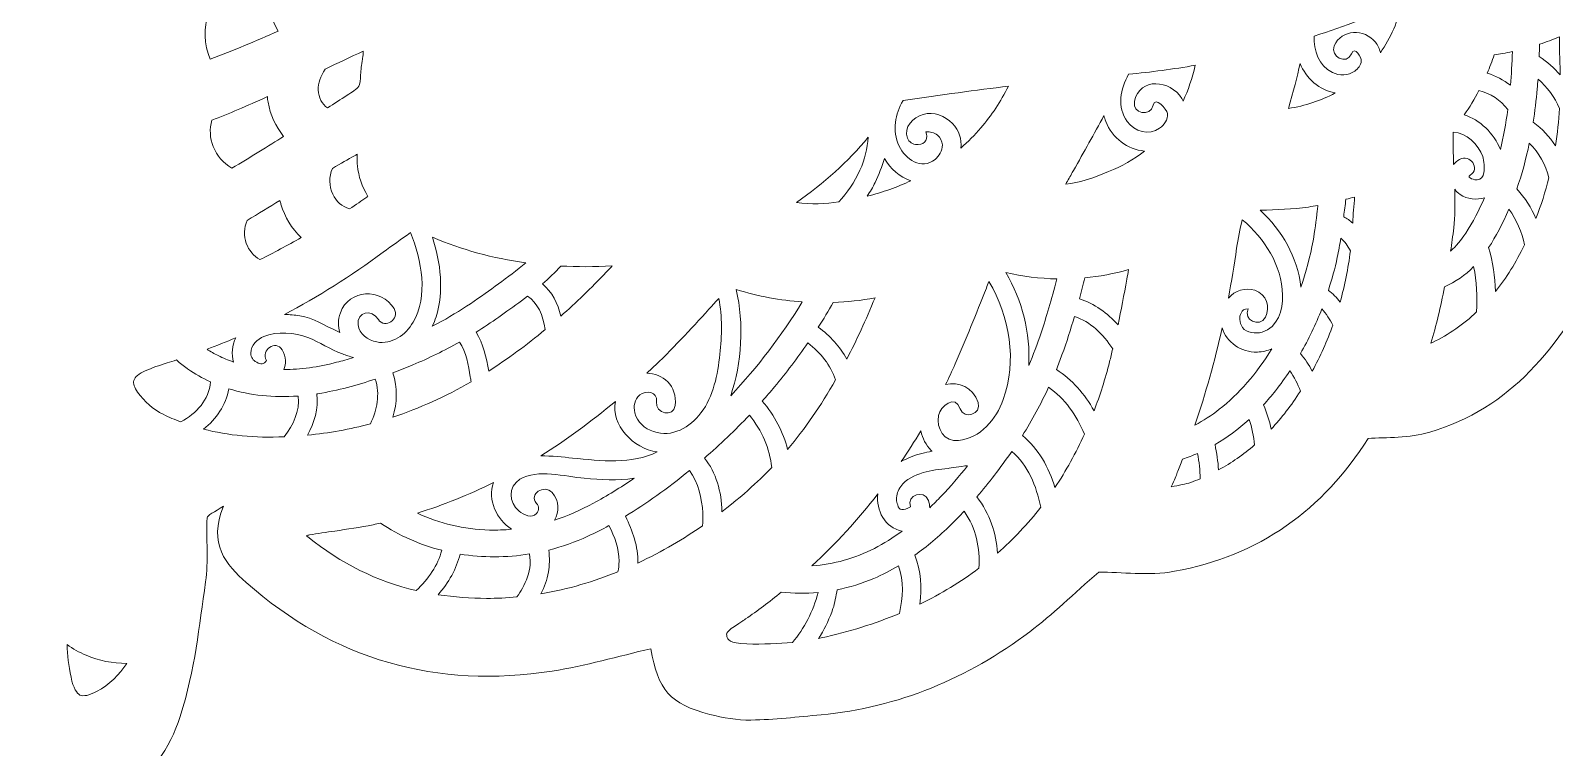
# Model space of a CAD drawing. Header units: millimetres. Extents: x -1630 to 1473, y -391 to 289.
# Drawn here: x 147.1 to 336.1, y -111.3 to -22.3 of the extents above; entities that cross this region are included whole.
import ezdxf

# ---------------------------------------------------------------- set-up
doc = ezdxf.new("R2010")
doc.units = ezdxf.units.MM
doc.header["$MEASUREMENT"] = 0
doc.layers.add('Layer 5', color=7, linetype='Continuous')

msp = doc.modelspace()

# ---------------------------------------------------------------- linework, layer by layer
at = {"layer": 'Layer 5', "lineweight": 0}
for points, knots in [([(424, -276.97), (423.98, -276.95), (423.96, -276.92), (423.93, -276.9), (423.85, -276.71), (423.76, -276.51), (423.67, -276.32), (423.49, -275.98), (423.31, -275.63), (423.12, -275.29), (422.86, -274.76), (422.6, -274.24), (422.34, -273.71), (417.76, -264.51), (412.2, -256.04), (404.69, -248.9), (394.69, -239.37), (383.04, -233.84), (369.02, -233.18), (373.71, -232.21), (378.4, -231.24), (383.74, -230.14), (381.82, -227.93), (380.14, -226.14), (378.62, -224.23), (372.33, -216.34), (366.17, -208.36), (359.82, -200.53), (354.65, -194.16), (348.36, -189.1), (340.79, -185.8), (338.7, -184.89), (336.45, -184.34), (333.35, -183.31), (337.23, -182.54), (340.15, -181.76), (343.12, -181.44), (346.18, -181.1), (349.3, -181.23), (352.56, -181.15), (352.34, -180.22), (352.33, -179.8), (352.15, -179.48), (351.83, -178.9), (351.46, -178.33), (351.03, -177.84), (342.37, -167.78), (334.06, -157.42), (323.76, -148.9), (313.95, -140.78), (303.38, -134.09), (290.87, -130.95), (281.17, -128.51), (271.53, -128.31), (261.84, -131.23), (256.04, -132.98), (250.89, -135.81), (246.35, -139.22), (241.21, -135.99), (236.45, -132.59), (231.33, -129.87), (221.38, -124.57), (210.93, -122.49), (199.99, -126.85), (196.67, -128.17), (193.42, -129.69), (190.16, -131.17), (185.28, -133.38), (180.27, -135.3), (174.84, -134.58), (172.17, -134.23), (169.56, -133.05), (167.06, -131.93), (164.94, -130.98), (164.54, -128.77), (163.88, -126.7), (163.28, -124.84), (162.19, -123.1), (161.14, -121.42), (160.2, -119.91), (159.03, -118.54), (157.86, -116.97), (162.22, -114.88), (164.4, -111.38), (165.68, -107.41), (167.6, -101.44), (168, -96.32), (168.84, -90.72), (169.23, -88.11), (168.9, -85.41), (169.03, -82.76), (169.05, -82.41), (169.93, -82.1), (171.07, -81.31), (169.11, -86), (171.42, -88.61), (173.88, -90.79), (184.76, -100.42), (197.52, -103.99), (211.83, -101.78), (215.96, -101.15), (220, -99.95), (224.07, -99), (224.91, -104.1), (226.43, -105.88), (231.38, -107.15), (233.03, -107.57), (234.78, -107.89), (236.48, -107.86), (239.38, -107.81), (242.28, -107.48), (245.17, -107.2), (254.79, -106.29), (263.38, -102.69), (271.04, -96.9), (273.88, -94.76), (276.45, -92.25), (279.61, -89.49), (282.38, -89.49), (285.79, -89.98), (288.99, -89.4), (299.51, -87.5), (307.45, -81.78), (313, -72.91), (315.35, -72.79), (318.11, -72.87), (320.65, -72.13), (330.64, -69.19), (336.73, -61.74), (341.84, -51.77), (349.07, -37.68), (345.85, -14.08), (345.54, -11.42), (350.23, -3.35), (349.69, 8.31), (348.43, 15.56), (349.11, 16.98), (349.68, 18.16), (349.91, 18.62), (355.65, 29.91), (361.17, 41.21), (363.94, 53.64), (366.69, 65.98), (367.31, 78.74), (366.45, 91.33), (366.36, 92.72), (366.25, 94.1), (366.12, 95.49), (364.89, 108.57), (362.91, 121.54), (359.48, 134.2), (356.32, 145.86), (351.88, 157.37), (346.66, 168.29), (343.67, 174.54), (340.05, 180.52), (335.53, 185.77), (339, 184.67), (343.13, 185.63), (345.19, 188.8), (347.02, 191.61), (346.09, 195.54), (342.67, 196.55), (341.34, 196.94), (339.38, 196.82), (339.01, 195.16), (338.66, 193.6), (340.16, 192.57), (341.53, 192.95), (341.75, 193.01), (341.92, 193.09), (342.07, 193.2), (342.14, 193.16), (342.2, 193.11), (342.26, 193.06), (342.62, 192.77), (342.77, 192.4), (342.8, 191.96), (342.87, 190.89), (341.99, 189.95), (341.15, 189.41), (339.31, 188.24), (337.11, 188.57), (335.26, 189.49), (333.26, 190.47), (331.53, 191.8), (329.66, 192.82), (329.8, 192.85), (329.94, 192.88), (330.08, 192.91), (335.04, 194.07), (338.08, 197.85), (337.58, 203.05), (337.15, 207.56), (332.66, 212.13), (327.97, 209.67), (327.62, 209.49), (327.29, 209.27), (326.99, 209.02), (328.23, 213.11), (328.16, 217.31), (326.65, 221.18), (325, 225.42), (321.93, 228.34), (318.82, 228.62), (316.78, 228.8), (314.98, 227.8), (313.75, 225.79), (312.63, 223.95), (313.51, 221.5), (314.53, 218.65), (316.13, 214.21), (318.12, 208.67), (314, 202.8), (310.86, 198.3), (307.46, 196.34), (305.74, 195.57), (304.48, 195.3), (303.23, 194.94), (302.02, 194.5), (302.02, 194.5), (300.87, 194.22), (300.87, 194.22), (303.93, 198.14), (307.29, 203.87), (307.52, 210.32), (307.96, 222.45), (302.82, 232.61), (293.78, 237.51), (288.42, 240.4), (282.56, 240.75), (279.19, 238.37), (276.99, 236.81), (276.05, 234.26), (276.53, 231.18), (276.97, 228.4), (279.89, 226.72), (283.59, 224.6), (289.36, 221.28), (296.55, 217.14), (297.5, 207.01), (298.04, 201.23), (297.13, 196.85), (296.15, 194), (296.68, 195.92), (296.95, 197.99), (296.75, 200.11), (295.92, 208.9), (291.24, 215.75), (284.23, 218.43), (279.98, 220.06), (275.75, 219.74), (273.46, 217.63), (271.96, 216.23), (271.49, 214.23), (272.16, 211.97), (272.77, 209.9), (275.18, 208.91), (277.97, 207.76), (282.34, 205.95), (287.77, 203.71), (289.37, 196.72), (290.6, 191.28), (289.73, 187.41), (289.14, 185.65), (288.98, 185.46), (288.82, 185.28), (288.66, 185.09), (287.38, 183.55), (286.34, 181.87), (285.4, 180.1), (284.44, 178.32), (284.14, 176.15), (282.98, 174.49), (281.68, 172.62), (279.43, 172.03), (277.57, 170.89), (275.67, 169.73), (273.98, 168.24), (272.57, 166.51), (269.8, 163.11), (268.18, 158.94), (266.98, 154.77), (266.86, 154.34), (267.01, 153.57), (267.31, 153.35), (267.64, 153.12), (268.37, 153.22), (268.79, 153.44), (271.14, 154.65), (273.07, 156.35), (275.58, 157.37), (278.24, 158.45), (281.06, 159.13), (283.93, 159.37), (284.73, 159.43), (285.55, 159.46), (286.32, 159.24), (287.09, 159.02), (287.77, 158.56), (288.43, 158.11), (292.16, 155.58), (296.11, 152.99), (300.6, 152.54), (305, 152.1), (309.22, 153.76), (313.5, 154.49), (319.79, 155.57), (329.14, 152.9), (332.69, 147.2), (333.51, 145.89), (333.97, 144.42), (334.2, 142.89), (334.16, 142.68), (334.17, 142.46), (334.29, 142.26), (334.39, 141.29), (334.42, 140.31), (334.39, 139.34), (334.18, 133.14), (333.15, 127.12), (331.31, 121.2), (329.25, 114.52), (327.17, 107.88), (323.5, 101.85), (321.85, 99.14), (319.78, 96.87), (317.35, 94.87), (313.46, 91.66), (308.72, 90.09), (304.14, 88.28), (296.62, 85.29), (288.68, 83.7), (280.84, 81.87), (271.6, 79.71), (262.41, 77.48), (253.52, 74.08), (250.96, 73.09), (248.43, 72.04), (245.95, 70.9), (245.95, 70.9), (241.68, 69.28), (241.68, 69.28), (241.46, 69.2), (218.95, 60.47), (206.41, 37.16), (204.97, 34.48), (203.66, 31.89), (202.46, 29.34), (191.31, 25.91), (180.65, 20.95), (170.86, 14.61), (165.96, 11.43), (161.28, 7.92), (156.88, 4.08), (152.51, 0.29), (148.21, -3.79), (145.06, -8.68), (142.38, -12.84), (140.54, -17.92), (141.42, -22.81), (137.79, -22.54), (134.3, -22.27), (130.82, -22.27), (124.67, -22.26), (118.89, -23.49), (115.62, -29.01), (109.94, -28.87), (104.64, -28.46), (99.36, -28.66), (92.41, -28.92), (86.13, -31.34), (80.96, -36.12), (72.34, -44.07), (78.66, -49.76), (78.62, -50.13), (76.27, -50.13), (73.89, -50.05), (71.51, -50.15), (66.48, -50.35), (61.46, -50.63), (56.43, -50.9), (47.52, -51.38), (39.22, -54.06), (31.59, -58.55), (23.49, -63.32), (17.44, -69.91), (14.39, -79.12), (12.07, -86.11), (11.17, -93.3), (10.58, -100.55), (10.23, -104.8), (10.3, -104.87), (6, -106.21), (0.67, -107.87), (-4.49, -109.88), (-9.3, -112.82), (-26.36, -123.25), (-35, -138.42), (-34.77, -158.39), (-34.7, -164.46), (-34.04, -170.57), (-33.13, -176.58), (-32.01, -183.87), (-32.48, -200.08), (-32.38, -200.81), (-29.72, -199.14), (-27.09, -197.41), (-24.44, -195.72), (-24.48, -196.71), (-24.9, -197.31), (-25.28, -197.94), (-27.8, -202.13), (-30.7, -206.15), (-32.76, -210.56), (-38.27, -222.32), (-39.86, -234.66), (-36.52, -247.31), (-34.73, -254.08), (-32.19, -260.65), (-30.09, -267.35), (-28.12, -273.65), (-26.3, -280.01), (-24.4, -286.34), (-23.98, -287.75), (-23.53, -289.16), (-22.81, -291.45), (-16.14, -281.11), (-7.29, -274.54), (2.56, -268.2), (2.56, -274.09), (2.57, -279.37), (2.56, -284.65), (2.55, -293.08), (3.83, -301.3), (6.69, -309.22), (9.68, -317.48), (14.24, -324.76), (21.55, -329.9), (26.53, -333.4), (31.65, -336.72), (36.87, -339.85), (43.38, -343.75), (56.15, -354.63), (57.44, -355.53), (58.69, -346.36), (60.72, -339.14), (62.38, -329.99), (63.56, -332.7), (64.57, -334.99), (65.56, -337.3), (71.06, -350.1), (78.27, -361.73), (88.53, -371.34), (98.85, -381.01), (110.9, -387.02), (125.07, -387.76), (132.19, -388.13), (139.4, -387.47), (146.52, -386.86), (152.76, -386.33), (158.94, -385.99), (165.14, -387.06), (166.63, -387.32), (168.15, -387.35), (169.55, -387.48), (167.62, -379.11), (165.76, -371.07), (163.91, -363.03), (165.31, -363.63), (166.18, -364.43), (167.02, -365.26), (173.1, -371.22), (179.64, -376.55), (186.81, -381.19), (199.26, -389.24), (212.84, -391.3), (227.2, -389.3), (234.79, -388.24), (242.32, -386.75), (249.86, -385.35), (257.89, -383.86), (265.89, -383.79), (273.87, -385.67), (275.72, -386.11), (277.52, -386.8), (279.98, -387.57), (279.53, -386.04), (275.77, -377.39), (274.82, -373.72), (273.25, -367.59), (272.29, -361.3), (271, -355.1), (270.38, -352.14), (269.59, -349.22), (268.87, -346.22), (272.45, -348.69), (275.66, -351.31), (279.23, -353.3), (292.43, -360.66), (306.43, -363.53), (321.37, -359.93), (329.54, -357.96), (337.24, -354.74), (344.68, -350.87), (355.85, -345.08), (380.26, -334.01), (381.32, -333.29), (370.33, -325.7), (364.86, -314.1), (356.23, -304.07), (367.04, -307.85), (376.91, -306.64), (386.59, -303.26), (392.33, -301.25), (397.96, -298.87), (403.53, -296.38), (414.88, -291.3), (429.66, -294.27), (430.64, -294.08), (428.36, -288.21), (426.18, -282.59), (424, -276.97)], [0, 0, 0, 0, 1, 1, 1, 2, 2, 2, 3, 3, 3, 4, 4, 4, 5, 5, 5, 6, 6, 6, 7, 7, 7, 8, 8, 8, 9, 9, 9, 10, 10, 10, 11, 11, 11, 12, 12, 12, 13, 13, 13, 14, 14, 14, 15, 15, 15, 16, 16, 16, 17, 17, 17, 18, 18, 18, 19, 19, 19, 20, 20, 20, 21, 21, 21, 22, 22, 22, 23, 23, 23, 24, 24, 24, 25, 25, 25, 26, 26, 26, 27, 27, 27, 28, 28, 28, 29, 29, 29, 30, 30, 30, 31, 31, 31, 32, 32, 32, 33, 33, 33, 34, 34, 34, 35, 35, 35, 36, 36, 36, 37, 37, 37, 38, 38, 38, 39, 39, 39, 40, 40, 40, 41, 41, 41, 42, 42, 42, 43, 43, 43, 44, 44, 44, 45, 45, 45, 46, 46, 46, 47, 47, 47, 48, 48, 48, 49, 49, 49, 50, 50, 50, 51, 51, 51, 52, 52, 52, 53, 53, 53, 54, 54, 54, 55, 55, 55, 56, 56, 56, 57, 57, 57, 58, 58, 58, 59, 59, 59, 60, 60, 60, 61, 61, 61, 62, 62, 62, 63, 63, 63, 64, 64, 64, 65, 65, 65, 66, 66, 66, 67, 67, 67, 68, 68, 68, 69, 69, 69, 70, 70, 70, 71, 71, 71, 72, 72, 72, 73, 73, 73, 74, 74, 74, 75, 75, 75, 76, 76, 76, 77, 77, 77, 78, 78, 78, 79, 79, 79, 80, 80, 80, 81, 81, 81, 82, 82, 82, 83, 83, 83, 84, 84, 84, 85, 85, 85, 86, 86, 86, 87, 87, 87, 88, 88, 88, 89, 89, 89, 90, 90, 90, 91, 91, 91, 92, 92, 92, 93, 93, 93, 94, 94, 94, 95, 95, 95, 96, 96, 96, 97, 97, 97, 98, 98, 98, 99, 99, 99, 100, 100, 100, 101, 101, 101, 102, 102, 102, 103, 103, 103, 104, 104, 104, 105, 105, 105, 106, 106, 106, 107, 107, 107, 108, 108, 108, 109, 109, 109, 110, 110, 110, 111, 111, 111, 112, 112, 112, 113, 113, 113, 114, 114, 114, 115, 115, 115, 116, 116, 116, 117, 117, 117, 118, 118, 118, 119, 119, 119, 120, 120, 120, 121, 121, 121, 122, 122, 122, 123, 123, 123, 124, 124, 124, 125, 125, 125, 126, 126, 126, 127, 127, 127, 128, 128, 128, 129, 129, 129, 130, 130, 130, 131, 131, 131, 132, 132, 132, 133, 133, 133, 134, 134, 134, 135, 135, 135, 136, 136, 136, 137, 137, 137, 138, 138, 138, 139, 139, 139, 140, 140, 140, 141, 141, 141, 142, 142, 142, 143, 143, 143, 144, 144, 144, 145, 145, 145, 146, 146, 146, 147, 147, 147, 148, 148, 148, 149, 149, 149, 150, 150, 150, 151, 151, 151, 152, 152, 152, 153, 153, 153, 154, 154, 154, 155, 155, 155, 156, 156, 156, 157, 157, 157, 158, 158, 158, 159, 159, 159, 160, 160, 160, 161, 161, 161, 162, 162, 162, 163, 163, 163, 164, 164, 164, 165, 165, 165, 166, 166, 166, 167, 167, 167, 168, 168, 168, 169, 169, 169, 170, 170, 170, 171, 171, 171, 172, 172, 172, 173, 173, 173, 174, 174, 174, 174]), ([(176.43, -17.86), (176.56, -19.45), (177.05, -21), (177.86, -22.37), (175.09, -23.61), (172.26, -24.77), (169.42, -25.85), (168.64, -24.01), (168.57, -21.96), (169.23, -20.13), (171.64, -19.42), (174.06, -18.66), (176.43, -17.86)], [0, 0, 0, 0, 1, 1, 1, 2, 2, 2, 3, 3, 3, 4, 4, 4, 4]), ([(314.53, -25.06), (314.44, -24.59), (314.24, -24.13), (313.91, -23.73), (312.58, -22.08), (309.69, -22.11), (308.82, -24.18), (308.24, -25.57), (310.35, -26.61), (310.94, -25.21), (311.4, -24.11), (312.19, -25.74), (312.17, -26.1), (312.13, -26.61), (311.74, -27.04), (311.35, -27.33), (310.54, -27.93), (309.47, -27.93), (308.58, -27.5), (306.85, -26.66), (306.28, -24.79), (306.33, -22.99), (310.11, -21.78), (313.76, -20.36), (317.21, -18.77), (316.76, -21.09), (315.83, -23.22), (314.53, -25.06)], [0, 0, 0, 0, 1, 1, 1, 2, 2, 2, 3, 3, 3, 4, 4, 4, 5, 5, 5, 6, 6, 6, 7, 7, 7, 8, 8, 8, 9, 9, 9, 9]), ([(334.23, -25.54), (334.25, -25.04), (334.27, -24.53), (334.28, -24), (335.1, -23.73), (335.92, -23.42), (336.73, -23.08), (336.73, -24.18), (336.75, -25.35), (336.8, -26.42), (336.82, -26.89), (336.84, -27.35), (336.84, -27.81), (336.09, -26.96), (335.22, -26.19), (334.23, -25.54)], [0, 0, 0, 0, 1, 1, 1, 2, 2, 2, 3, 3, 3, 4, 4, 4, 5, 5, 5, 5]), ([(183.97, -31.9), (183.29, -31.45), (182.84, -30.61), (182.81, -29.67), (182.78, -28.84), (183.08, -27.97), (183.69, -27.09), (185.21, -26.35), (186.8, -25.59), (188.39, -24.86), (188.36, -25.46), (188.32, -25.76), (188.3, -25.86), (188.15, -26.55), (188.11, -27.21), (188.07, -27.79), (188.03, -28.34), (187.99, -29.02), (187.85, -29.21), (187.57, -29.59), (187, -29.95), (186.4, -30.33), (185.59, -30.85), (184.78, -31.37), (183.97, -31.9)], [0, 0, 0, 0, 1, 1, 1, 2, 2, 2, 3, 3, 3, 4, 4, 4, 5, 5, 5, 6, 6, 6, 7, 7, 7, 8, 8, 8, 8]), ([(303.12, -31.97), (303.74, -29.84), (304.22, -28.05), (304.57, -26.39), (304.94, -27.29), (305.5, -28.1), (306.29, -28.78), (307.05, -29.43), (307.97, -29.86), (308.91, -30.05), (307.16, -31), (305.21, -31.66), (303.12, -31.97)], [0, 0, 0, 0, 1, 1, 1, 2, 2, 2, 3, 3, 3, 4, 4, 4, 4]), ([(330.9, -24.92), (330.86, -26.37), (330.78, -27.76), (330.66, -29.1), (329.81, -28.43), (328.83, -27.92), (327.78, -27.6), (328.1, -26.86), (328.38, -26.09), (328.64, -25.31), (329.31, -25.22), (330.09, -25.09), (330.9, -24.92)], [0, 0, 0, 0, 1, 1, 1, 2, 2, 2, 3, 3, 3, 4, 4, 4, 4]), ([(287.16, -34.43), (285.83, -35.37), (284.03, -34.83), (283.13, -33.58), (281.82, -31.77), (282.32, -29.57), (283.31, -27.73), (286.07, -27.46), (288.84, -27.09), (291.58, -26.61), (291.2, -28.22), (290.69, -29.7), (290.06, -31.05), (290.01, -30.94), (289.96, -30.83), (289.9, -30.73), (288.5, -28.44), (284.65, -28.02), (284.03, -31.12), (283.73, -32.61), (286.04, -33.07), (286.34, -31.58), (286.58, -30.36), (288.07, -32.08), (288.13, -32.61), (288.21, -33.35), (287.73, -34.03), (287.16, -34.43)], [0, 0, 0, 0, 1, 1, 1, 2, 2, 2, 3, 3, 3, 4, 4, 4, 5, 5, 5, 6, 6, 6, 7, 7, 7, 8, 8, 8, 9, 9, 9, 9]), ([(336.24, -36.61), (335.53, -35.48), (334.62, -34.49), (333.48, -33.67), (333.69, -32.33), (333.86, -30.95), (333.99, -29.52), (334.02, -29.13), (334.05, -28.73), (334.08, -28.33), (335.24, -29.33), (336.15, -30.58), (336.76, -31.97), (336.66, -33.54), (336.49, -35.09), (336.24, -36.61)], [0, 0, 0, 0, 1, 1, 1, 2, 2, 2, 3, 3, 3, 4, 4, 4, 5, 5, 5, 5]), ([(255.34, -30.98), (260.06, -30.29), (264.44, -29.69), (268.4, -29.21), (267.44, -31.13), (266.32, -32.83), (265, -34.36), (264.22, -35.26), (263.4, -36.1), (262.52, -36.88), (262.62, -35.8), (262.32, -34.71), (261.47, -33.83), (260.55, -32.87), (259.13, -32.33), (257.82, -32.7), (256.59, -33.05), (255.38, -34.32), (255.88, -35.65), (256.08, -36.17), (256.53, -36.43), (257.07, -36.44), (257.12, -36.44), (257.17, -36.44), (257.22, -36.44), (258.15, -36.47), (258.45, -35.57), (258.18, -34.88), (258.7, -34.85), (259.17, -34.98), (259.6, -35.28), (259.99, -35.59), (260.19, -36), (260.21, -36.5), (260.23, -37.19), (259.82, -37.88), (259.3, -38.29), (257.59, -39.66), (255.63, -38.26), (254.86, -36.63), (253.95, -34.68), (254.35, -32.69), (255.34, -30.98)], [0, 0, 0, 0, 1, 1, 1, 2, 2, 2, 3, 3, 3, 4, 4, 4, 5, 5, 5, 6, 6, 6, 7, 7, 7, 8, 8, 8, 9, 9, 9, 10, 10, 10, 11, 11, 11, 12, 12, 12, 13, 13, 13, 14, 14, 14, 14]), ([(324.92, -32.77), (325.6, -31.81), (326.21, -30.8), (326.76, -29.76), (328.19, -30.09), (329.46, -30.92), (330.33, -32.11), (330.09, -33.85), (329.79, -35.5), (329.42, -37.05), (328.62, -35.07), (326.86, -33.34), (324.92, -32.77)], [0, 0, 0, 0, 1, 1, 1, 2, 2, 2, 3, 3, 3, 4, 4, 4, 4]), ([(172.09, -39.38), (171.04, -38.75), (170.23, -37.81), (169.79, -36.7), (169.37, -35.65), (169.31, -34.5), (169.62, -33.43), (171.71, -32.62), (173.94, -31.68), (176.5, -30.5), (176.53, -30.73), (176.55, -30.95), (176.59, -31.17), (176.86, -32.74), (177.53, -34.22), (178.52, -35.43), (176.64, -36.64), (174.38, -38.05), (172.09, -39.38)], [0, 0, 0, 0, 1, 1, 1, 2, 2, 2, 3, 3, 3, 4, 4, 4, 5, 5, 5, 6, 6, 6, 6]), ([(280.81, -39.81), (278.93, -40.55), (277.12, -41.26), (275.52, -41.35), (275.79, -40.87), (276.06, -40.39), (276.33, -39.91), (276.33, -39.91), (276.47, -39.67), (276.47, -39.67), (277.78, -37.35), (279.04, -35.12), (280.24, -32.86), (280.3, -33.1), (280.38, -33.34), (280.47, -33.58), (281.29, -35.62), (283.17, -37.1), (285.28, -37.25), (283.96, -38.3), (282.47, -39.16), (280.81, -39.81)], [0, 0, 0, 0, 1, 1, 1, 2, 2, 2, 3, 3, 3, 4, 4, 4, 5, 5, 5, 6, 6, 6, 7, 7, 7, 7]), ([(251.02, -35.55), (250.86, -36.92), (250.61, -38.28), (249.99, -39.64), (249.32, -41.11), (248.43, -42.42), (247.37, -43.57), (245.74, -43.82), (243.96, -43.94), (242.11, -43.62), (245.52, -41.27), (248.5, -38.57), (251.02, -35.55)], [0, 0, 0, 0, 1, 1, 1, 2, 2, 2, 3, 3, 3, 4, 4, 4, 4]), ([(324.35, -38.3), (324.04, -38.48), (323.8, -38.7), (323.62, -38.94), (323.57, -37.73), (323.5, -35.89), (323.57, -34.93), (325.18, -34.92), (326.67, -36.45), (327.22, -37.94), (327.41, -38.47), (327.47, -39.38), (327.37, -39.93), (327.28, -40.44), (327.05, -40.76), (326.53, -40.84), (326.42, -40.86), (325.07, -40.6), (325.68, -40.24), (326.98, -39.47), (325.65, -37.53), (324.35, -38.3)], [0, 0, 0, 0, 1, 1, 1, 2, 2, 2, 3, 3, 3, 4, 4, 4, 5, 5, 5, 6, 6, 6, 7, 7, 7, 7]), ([(184.58, -39.42), (185.64, -38.79), (186.49, -38.3), (187.29, -37.84), (187.4, -37.78), (187.51, -37.71), (187.62, -37.65), (187.63, -38.29), (187.65, -38.85), (187.68, -39.1), (187.81, -40.38), (188.23, -41.63), (188.97, -42.89), (188.92, -42.92), (188.88, -42.96), (188.83, -42.99), (188.24, -43.41), (187.52, -43.9), (186.68, -44.44), (185.77, -44.14), (185.04, -43.51), (184.62, -42.62), (184.15, -41.61), (184.13, -40.41), (184.58, -39.42)], [0, 0, 0, 0, 1, 1, 1, 2, 2, 2, 3, 3, 3, 4, 4, 4, 5, 5, 5, 6, 6, 6, 7, 7, 7, 8, 8, 8, 8]), ([(333.83, -45.64), (333.27, -44.31), (332.49, -43.07), (331.44, -41.96), (332.07, -40.17), (332.59, -38.28), (333, -36.28), (334.23, -37.44), (335, -38.94), (335.43, -40.57), (335, -42.3), (334.46, -43.99), (333.83, -45.64)], [0, 0, 0, 0, 1, 1, 1, 2, 2, 2, 3, 3, 3, 4, 4, 4, 4]), ([(256.31, -40.93), (254.62, -41.73), (252.81, -42.37), (250.89, -42.86), (251.25, -42.31), (251.59, -41.74), (251.88, -41.15), (252.35, -40.19), (252.73, -39.19), (253.02, -38.16), (253.79, -39.45), (254.95, -40.49), (256.31, -40.93)], [0, 0, 0, 0, 1, 1, 1, 2, 2, 2, 3, 3, 3, 4, 4, 4, 4]), ([(175.58, -50.73), (174.8, -50.27), (174.21, -49.57), (173.89, -48.72), (173.56, -47.8), (173.6, -46.77), (173.99, -45.86), (175.36, -45.03), (176.72, -44.2), (178.06, -43.38), (178.1, -43.54), (178.14, -43.7), (178.19, -43.86), (178.66, -45.45), (179.52, -46.85), (180.7, -48), (179, -48.95), (177.25, -49.88), (175.58, -50.73)], [0, 0, 0, 0, 1, 1, 1, 2, 2, 2, 3, 3, 3, 4, 4, 4, 5, 5, 5, 6, 6, 6, 6]), ([(311.1, -46.19), (310.76, -45.88), (310.39, -45.62), (309.98, -45.4), (309.98, -45.39), (309.98, -45.38), (309.98, -45.36), (310.07, -44.66), (310.16, -43.95), (310.26, -43.24), (310.62, -43.15), (310.98, -43.06), (311.34, -42.97), (311.24, -44.03), (311.15, -45.11), (311.1, -46.19)], [0, 0, 0, 0, 1, 1, 1, 2, 2, 2, 3, 3, 3, 4, 4, 4, 5, 5, 5, 5]), ([(325.11, -47.45), (324.56, -48.31), (323.93, -49.05), (323.24, -49.66), (323.38, -48.74), (323.51, -47.78), (323.64, -46.79), (323.81, -45.39), (323.81, -43.72), (323.75, -42), (323.94, -42.24), (324.16, -42.46), (324.43, -42.64), (325.33, -43.25), (326.46, -43.36), (327.45, -43.04), (326.77, -44.6), (326, -46.07), (325.11, -47.45)], [0, 0, 0, 0, 1, 1, 1, 2, 2, 2, 3, 3, 3, 4, 4, 4, 5, 5, 5, 6, 6, 6, 6]), ([(299.63, -44.6), (301.68, -44.54), (303.64, -44.47), (305.61, -44.2), (305.99, -44.14), (306.38, -44.08), (306.79, -44.01), (306.76, -44.23), (306.74, -44.45), (306.71, -44.67), (306.56, -45.9), (306.4, -47.18), (306.18, -48.41), (305.83, -50.35), (305.32, -52.27), (304.68, -54.13), (304.24, -50.37), (302.35, -47.1), (299.63, -44.6)], [0, 0, 0, 0, 1, 1, 1, 2, 2, 2, 3, 3, 3, 4, 4, 4, 5, 5, 5, 6, 6, 6, 6]), ([(328.82, -54.67), (328.74, -52.84), (328.46, -51.02), (327.96, -49.23), (328.86, -47.86), (329.68, -46.28), (330.47, -44.45), (331.46, -45.78), (332.06, -47.29), (332.41, -48.9), (331.35, -51.07), (330.16, -52.99), (328.82, -54.67)], [0, 0, 0, 0, 1, 1, 1, 2, 2, 2, 3, 3, 3, 4, 4, 4, 4]), ([(299.87, -59.72), (299.07, -59.95), (297.97, -59.87), (297.43, -59.13), (297.23, -58.87), (297.11, -58.49), (297.1, -58.16), (297.07, -57.87), (297.12, -57.61), (297.27, -57.37), (297.37, -56.97), (297.66, -56.8), (298.15, -56.85), (297.43, -58.19), (299.55, -59.22), (300.27, -57.88), (300.95, -56.61), (300.39, -55.02), (298.98, -54.53), (297.78, -54.12), (296.5, -54.59), (295.68, -55.5), (296.07, -53.46), (296.42, -51.39), (296.71, -49.31), (296.88, -48.13), (297.13, -46.92), (297.4, -45.77), (300.19, -48.12), (302.28, -51.35), (302.41, -55.14), (302.47, -56.95), (301.82, -59.16), (299.87, -59.72)], [0, 0, 0, 0, 1, 1, 1, 2, 2, 2, 3, 3, 3, 4, 4, 4, 5, 5, 5, 6, 6, 6, 7, 7, 7, 8, 8, 8, 9, 9, 9, 10, 10, 10, 11, 11, 11, 11]), ([(194.58, -58.5), (193.66, -60.07), (191.95, -61.3), (190.06, -60.94), (188.96, -60.72), (187.9, -59.99), (187.76, -58.83), (187.57, -57.15), (189.47, -56.85), (190.27, -58.14), (191.06, -59.42), (193.01, -58.09), (192.21, -56.81), (190.61, -54.23), (186.64, -54.34), (185.56, -57.34), (185.25, -58.19), (185.26, -59.01), (185.48, -59.76), (185.37, -59.71), (185.26, -59.66), (185.15, -59.61), (183.59, -58.89), (182.25, -57.97), (180.51, -57.69), (179.91, -57.6), (179.27, -57.54), (178.62, -57.53), (182.75, -55.35), (186.81, -52.79), (190.88, -49.8), (191.98, -48.99), (193.1, -48.2), (194.27, -47.37), (195.6, -50.8), (196.5, -55.25), (194.58, -58.5)], [0, 0, 0, 0, 1, 1, 1, 2, 2, 2, 3, 3, 3, 4, 4, 4, 5, 5, 5, 6, 6, 6, 7, 7, 7, 8, 8, 8, 9, 9, 9, 10, 10, 10, 11, 11, 11, 12, 12, 12, 12]), ([(196.97, -47.94), (200.63, -49.5), (204.44, -50.56), (208.54, -51.12), (207.46, -52.05), (206.29, -52.91), (205.15, -53.75), (205.15, -53.75), (204.74, -54.04), (204.74, -54.04), (202.66, -55.57), (199.97, -57.45), (196.96, -59), (197.14, -58.62), (197.3, -58.23), (197.42, -57.83), (198.43, -54.67), (198, -51.12), (196.97, -47.94)], [0, 0, 0, 0, 1, 1, 1, 2, 2, 2, 3, 3, 3, 4, 4, 4, 5, 5, 5, 6, 6, 6, 6]), ([(309.55, -55.99), (309.12, -55.45), (308.63, -54.93), (308.08, -54.54), (308.52, -53.2), (308.89, -51.83), (309.19, -50.44), (309.36, -49.65), (309.5, -48.85), (309.62, -48.05), (310.1, -48.47), (310.49, -49.02), (310.81, -49.64), (310.54, -51.82), (310.12, -53.93), (309.55, -55.99)], [0, 0, 0, 0, 1, 1, 1, 2, 2, 2, 3, 3, 3, 4, 4, 4, 5, 5, 5, 5]), ([(218.54, -52.28), (216.66, -54.25), (214.78, -56.07), (212.89, -57.74), (212.53, -56.16), (211.81, -54.72), (210.63, -53.75), (211.43, -53.05), (212.18, -52.32), (212.88, -51.52), (214.92, -51.63), (217.06, -51.63), (219.26, -51.51), (219.03, -51.77), (218.78, -52.03), (218.54, -52.28)], [0, 0, 0, 0, 1, 1, 1, 2, 2, 2, 3, 3, 3, 4, 4, 4, 5, 5, 5, 5]), ([(268.07, -52.32), (270.18, -52.81), (272.3, -53.08), (274.39, -53.12), (273.72, -55.75), (273.11, -57.85), (272.46, -59.79), (272, -61.2), (271.48, -62.55), (270.93, -63.86), (271.15, -59.81), (270.12, -55.8), (268.07, -52.32)], [0, 0, 0, 0, 1, 1, 1, 2, 2, 2, 3, 3, 3, 4, 4, 4, 4]), ([(283.09, -53.15), (282.73, -55.1), (282.38, -56.99), (282, -58.83), (280.67, -57.35), (279.06, -56.18), (277.21, -55.59), (277.45, -54.69), (277.68, -53.82), (277.88, -52.99), (279.69, -52.81), (281.51, -52.47), (283.31, -51.97), (283.24, -52.36), (283.16, -52.76), (283.09, -53.15)], [0, 0, 0, 0, 1, 1, 1, 2, 2, 2, 3, 3, 3, 4, 4, 4, 5, 5, 5, 5]), ([(326.46, -57.22), (324.83, -58.76), (323.01, -60.02), (321, -61), (320.93, -61.04), (320.86, -61.07), (320.8, -61.11), (321.45, -58.92), (322.01, -56.61), (322.49, -54.1), (323.84, -53.51), (325.06, -52.66), (326.1, -51.59), (326.47, -53.45), (326.59, -55.34), (326.46, -57.22)], [0, 0, 0, 0, 1, 1, 1, 2, 2, 2, 3, 3, 3, 4, 4, 4, 5, 5, 5, 5]), ([(242.84, -55.98), (240.27, -60.17), (237.3, -64.06), (233.96, -67.61), (235.35, -63.54), (235.62, -58.67), (234.65, -54.45), (237.4, -55.27), (240.14, -55.78), (242.84, -55.98)], [0, 0, 0, 0, 1, 1, 1, 2, 2, 2, 3, 3, 3, 3]), ([(264.64, -68.46), (264, -66.47), (262.24, -65.85), (260.61, -66.23), (261.02, -65.39), (261.42, -64.54), (261.8, -63.67), (263.16, -60.58), (264.37, -57.51), (265.67, -54.26), (265.77, -53.99), (265.88, -53.71), (265.99, -53.44), (268.57, -57.77), (269.5, -63.29), (267.76, -68.09), (266.9, -70.49), (264.92, -72.92), (262.2, -73.17), (260.45, -73.33), (259.45, -71.73), (259.73, -70.08), (259.94, -68.88), (261.84, -67.43), (262.41, -69.22), (262.88, -70.66), (265.1, -69.9), (264.64, -68.46)], [0, 0, 0, 0, 1, 1, 1, 2, 2, 2, 3, 3, 3, 4, 4, 4, 5, 5, 5, 6, 6, 6, 7, 7, 7, 8, 8, 8, 9, 9, 9, 9]), ([(210.95, -59.41), (208.63, -61.34), (206.3, -63.05), (203.95, -64.55), (203.7, -62.91), (203.26, -61.14), (202.38, -59.73), (203.33, -59.14), (204.27, -58.52), (205.2, -57.85), (205.2, -57.85), (205.86, -57.39), (205.86, -57.39), (206.82, -56.7), (207.8, -56.01), (208.75, -55.28), (210.02, -56.02), (210.71, -57.63), (210.95, -59.41)], [0, 0, 0, 0, 1, 1, 1, 2, 2, 2, 3, 3, 3, 4, 4, 4, 5, 5, 5, 6, 6, 6, 6]), ([(227.07, -68.83), (227.37, -66.35), (225.51, -64.84), (223.56, -64.83), (223.91, -64.5), (224.27, -64.17), (224.62, -63.83), (227.09, -61.46), (229.42, -58.9), (231.69, -56.42), (231.69, -56.42), (231.71, -56.39), (231.71, -56.39), (231.97, -56.11), (232.23, -55.83), (232.48, -55.54), (232.92, -57.82), (232.89, -60.15), (232.62, -62.46), (232.33, -64.99), (231.86, -67.68), (230.28, -69.75), (228.92, -71.53), (226.67, -72.86), (224.4, -72.07), (223.3, -71.69), (222.34, -70.89), (222.07, -69.72), (221.89, -68.93), (222.01, -68.06), (222.68, -67.52), (223.45, -66.89), (224.92, -67.06), (224.76, -68.37), (224.58, -69.87), (226.89, -70.34), (227.07, -68.83)], [0, 0, 0, 0, 1, 1, 1, 2, 2, 2, 3, 3, 3, 4, 4, 4, 5, 5, 5, 6, 6, 6, 7, 7, 7, 8, 8, 8, 9, 9, 9, 10, 10, 10, 11, 11, 11, 12, 12, 12, 12]), ([(244.82, -59.11), (245.47, -58.11), (246.09, -57.09), (246.69, -56.05), (248.41, -55.99), (250.14, -55.79), (251.86, -55.47), (250.72, -58.22), (249.57, -60.74), (248.36, -63.07), (247.51, -61.53), (246.31, -60.18), (244.82, -59.11)], [0, 0, 0, 0, 1, 1, 1, 2, 2, 2, 3, 3, 3, 4, 4, 4, 4]), ([(280.95, -63.42), (280.4, -65.54), (279.76, -67.56), (279.03, -69.49), (277.86, -67.41), (276.32, -65.59), (274.35, -64.36), (274.59, -63.76), (274.82, -63.16), (275.04, -62.55), (275.63, -60.94), (276.14, -59.34), (276.59, -57.78), (278.55, -58.4), (280.16, -59.96), (281.34, -61.81), (281.21, -62.35), (281.08, -62.89), (280.95, -63.42)], [0, 0, 0, 0, 1, 1, 1, 2, 2, 2, 3, 3, 3, 4, 4, 4, 5, 5, 5, 6, 6, 6, 6]), ([(306.08, -64.57), (305.68, -63.8), (305.2, -63.06), (304.62, -62.39), (305.63, -60.62), (306.52, -58.77), (307.27, -56.84), (307.79, -57.4), (308.29, -58.2), (308.64, -58.84), (307.94, -60.81), (307.08, -62.73), (306.08, -64.57)], [0, 0, 0, 0, 1, 1, 1, 2, 2, 2, 3, 3, 3, 4, 4, 4, 4]), ([(172.32, -63.43), (171.65, -63.2), (171.01, -62.94), (170.4, -62.64), (169.91, -62.4), (169.45, -62.14), (169.02, -61.85), (170.22, -61.4), (171.41, -60.92), (172.6, -60.41), (172.12, -61.39), (172.03, -62.47), (172.32, -63.43)], [0, 0, 0, 0, 1, 1, 1, 2, 2, 2, 3, 3, 3, 4, 4, 4, 4]), ([(185.09, -63.47), (182.78, -64.06), (180.59, -64.35), (178.54, -64.37), (178.87, -63.68), (178.87, -62.83), (178.33, -61.92), (177.56, -60.62), (175.62, -61.95), (176.39, -63.25), (176.08, -63.71), (175.67, -63.78), (175.18, -63.46), (174.7, -63.23), (174.46, -62.86), (174.46, -62.33), (174.43, -61.35), (175.26, -60.6), (176.08, -60.25), (177.65, -59.58), (179.95, -59.76), (181.51, -60.38), (182.98, -60.97), (184.3, -61.87), (185.81, -62.42), (186.26, -62.59), (186.72, -62.74), (187.18, -62.89), (186.48, -63.1), (185.78, -63.3), (185.09, -63.47)], [0, 0, 0, 0, 1, 1, 1, 2, 2, 2, 3, 3, 3, 4, 4, 4, 5, 5, 5, 6, 6, 6, 7, 7, 7, 8, 8, 8, 9, 9, 9, 10, 10, 10, 10]), ([(301.07, -61.8), (299.19, -64.86), (296.99, -67.4), (294.56, -69.3), (293.58, -70.06), (292.57, -70.71), (291.54, -71.25), (292.87, -67.35), (293.99, -63.32), (294.91, -59.2), (295.47, -60.94), (297.23, -62.27), (299.28, -62.19), (299.93, -62.16), (300.53, -62.02), (301.07, -61.8)], [0, 0, 0, 0, 1, 1, 1, 2, 2, 2, 3, 3, 3, 4, 4, 4, 5, 5, 5, 5]), ([(192.07, -64.76), (192.95, -64.43), (193.77, -64.1), (194.53, -63.78), (196.53, -62.96), (198.45, -62.02), (200.34, -60.95), (201.15, -62.2), (201.45, -63.87), (201.67, -65.27), (201.71, -65.47), (201.73, -65.68), (201.76, -65.89), (198.58, -67.72), (195.36, -69.18), (192.07, -70.27), (192.6, -68.48), (192.67, -66.64), (192.07, -64.76)], [0, 0, 0, 0, 1, 1, 1, 2, 2, 2, 3, 3, 3, 4, 4, 4, 5, 5, 5, 6, 6, 6, 6]), ([(246.96, -65.65), (245.13, -68.87), (243.17, -71.71), (241.02, -74.29), (240.47, -72.11), (239.41, -70.06), (237.88, -68.27), (238.4, -67.69), (238.91, -67.1), (239.41, -66.5), (240.86, -64.76), (242.23, -62.94), (243.52, -61.07), (245.15, -62.25), (246.33, -63.84), (246.96, -65.65)], [0, 0, 0, 0, 1, 1, 1, 2, 2, 2, 3, 3, 3, 4, 4, 4, 5, 5, 5, 5]), ([(165.79, -70.87), (165.04, -70.59), (164.3, -70.27), (163.58, -69.92), (162.4, -69.35), (161.22, -68.32), (160.41, -67.17), (160.02, -66.61), (159.85, -66.08), (159.94, -65.73), (160.07, -65.3), (160.59, -64.86), (161.37, -64.52), (162.2, -64.16), (163.09, -63.84), (164.09, -63.54), (164.47, -63.42), (164.85, -63.3), (165.22, -63.18), (165.65, -63.59), (166.13, -63.93), (166.57, -64.24), (166.57, -64.24), (166.62, -64.28), (166.62, -64.28), (167.5, -64.89), (168.45, -65.43), (169.46, -65.89), (169.26, -68.18), (167.72, -69.77), (165.79, -70.87)], [0, 0, 0, 0, 1, 1, 1, 2, 2, 2, 3, 3, 3, 4, 4, 4, 5, 5, 5, 6, 6, 6, 7, 7, 7, 8, 8, 8, 9, 9, 9, 10, 10, 10, 10]), ([(182.64, -67.38), (182.69, -67.38), (182.74, -67.37), (182.78, -67.36), (185.28, -66.96), (187.7, -66.29), (189.89, -65.55), (190.49, -67.47), (190.12, -69.33), (189.28, -71.1), (186.73, -71.78), (184.14, -72.24), (181.48, -72.51), (182.35, -70.96), (182.84, -69.25), (182.64, -67.38)], [0, 0, 0, 0, 1, 1, 1, 2, 2, 2, 3, 3, 3, 4, 4, 4, 5, 5, 5, 5]), ([(300.98, -71.76), (300.77, -70.74), (300.46, -69.73), (300.05, -68.73), (300.55, -68.18), (301.05, -67.6), (301.53, -66.99), (302.15, -66.2), (302.74, -65.37), (303.3, -64.53), (303.86, -65.3), (304.29, -66.16), (304.61, -67.06), (303.49, -68.81), (302.28, -70.38), (300.98, -71.76)], [0, 0, 0, 0, 1, 1, 1, 2, 2, 2, 3, 3, 3, 4, 4, 4, 5, 5, 5, 5]), ([(178.59, -72.71), (174.95, -72.86), (171.64, -72.55), (168.6, -71.76), (170.18, -70.48), (171.36, -68.81), (171.73, -66.75), (174.37, -67.58), (177.25, -67.88), (180.33, -67.65), (180.53, -69.54), (179.74, -71.23), (178.59, -72.71)], [0, 0, 0, 0, 1, 1, 1, 2, 2, 2, 3, 3, 3, 4, 4, 4, 4]), ([(274.17, -79), (273.4, -76.5), (272.18, -74.21), (270.14, -72.55), (271.35, -70.63), (272.44, -68.63), (273.39, -66.56), (275.4, -67.94), (276.85, -70.04), (277.83, -72.37), (276.77, -74.73), (275.55, -76.94), (274.17, -79)], [0, 0, 0, 0, 1, 1, 1, 2, 2, 2, 3, 3, 3, 4, 4, 4, 4]), ([(224.86, -74.59), (221.67, -76.14), (217.88, -75.71), (214.35, -75.35), (213.16, -75.23), (211.77, -75.07), (210.4, -75.09), (213.54, -73.13), (216.62, -70.87), (219.66, -68.31), (219.12, -71.28), (221.84, -74.16), (224.86, -74.59)], [0, 0, 0, 0, 1, 1, 1, 2, 2, 2, 3, 3, 3, 4, 4, 4, 4]), ([(230.7, -75.36), (232.65, -73.67), (234.52, -71.89), (236.28, -70.02), (237.85, -71.92), (238.79, -74.17), (239.05, -76.52), (238.32, -77.29), (236.17, -79.48), (232.88, -82), (232.82, -79.52), (232.17, -77.12), (230.7, -75.36)], [0, 0, 0, 0, 1, 1, 1, 2, 2, 2, 3, 3, 3, 4, 4, 4, 4]), ([(294.47, -76.82), (294.39, -75.77), (294.24, -74.72), (294.03, -73.67), (295.49, -72.82), (296.91, -71.78), (298.25, -70.55), (298.6, -71.58), (298.83, -72.64), (298.94, -73.72), (297.55, -74.93), (296.06, -75.95), (294.47, -76.82)], [0, 0, 0, 0, 1, 1, 1, 2, 2, 2, 3, 3, 3, 4, 4, 4, 4]), ([(258.95, -74.51), (258.52, -74.58), (258.09, -74.67), (257.66, -74.78), (256.79, -74.99), (255.91, -75.33), (255.11, -75.79), (255.95, -74.55), (256.76, -73.29), (257.53, -71.99), (257.75, -72.9), (258.18, -73.75), (258.82, -74.39), (258.86, -74.43), (258.91, -74.47), (258.95, -74.51)], [0, 0, 0, 0, 1, 1, 1, 2, 2, 2, 3, 3, 3, 4, 4, 4, 5, 5, 5, 5]), ([(267.06, -87.14), (266.88, -84.66), (266.08, -82.26), (264.5, -80.16), (265.96, -78.46), (267.39, -76.6), (268.83, -74.52), (270.86, -76.24), (271.85, -78.79), (272.42, -81.44), (270.81, -83.52), (269.02, -85.42), (267.06, -87.14)], [0, 0, 0, 0, 1, 1, 1, 2, 2, 2, 3, 3, 3, 4, 4, 4, 4]), ([(291.01, -78.38), (290.42, -78.55), (289.54, -78.74), (288.59, -78.9), (289.03, -78.01), (289.23, -77.54), (289.33, -77.16), (289.54, -76.65), (289.76, -76.1), (290, -75.48), (290.62, -75.28), (291.25, -75.04), (291.86, -74.77), (292.05, -75.81), (292.17, -76.86), (292.2, -77.91), (291.81, -78.07), (291.41, -78.23), (291.01, -78.38)], [0, 0, 0, 0, 1, 1, 1, 2, 2, 2, 3, 3, 3, 4, 4, 4, 5, 5, 5, 6, 6, 6, 6]), ([(209.89, -82.22), (209.31, -82.9), (208.27, -82.4), (207.73, -81.95), (206.42, -80.84), (206.32, -78.92), (207.83, -77.98), (209.96, -76.65), (213.48, -77.64), (215.81, -77.86), (217.84, -78.05), (219.96, -78.14), (221.98, -77.86), (220.3, -79.01), (218.61, -80.04), (216.93, -80.96), (215.33, -81.83), (213.72, -82.53), (212.1, -83.06), (212.71, -82.02), (212.77, -80.72), (211.81, -79.64), (210.82, -78.53), (208.87, -79.84), (209.87, -80.97), (210.22, -81.36), (210.24, -81.8), (209.89, -82.22)], [0, 0, 0, 0, 1, 1, 1, 2, 2, 2, 3, 3, 3, 4, 4, 4, 5, 5, 5, 6, 6, 6, 7, 7, 7, 8, 8, 8, 9, 9, 9, 9]), ([(230.48, -83.74), (228.19, -85.33), (225.49, -86.95), (222.46, -88.37), (222.49, -86.31), (221.82, -84.38), (220.9, -82.57), (223.47, -81.02), (226.1, -79.14), (228.85, -76.91), (229.97, -78.36), (230.4, -80.43), (230.5, -82.15), (230.53, -82.69), (230.52, -83.22), (230.48, -83.74)], [0, 0, 0, 0, 1, 1, 1, 2, 2, 2, 3, 3, 3, 4, 4, 4, 5, 5, 5, 5]), ([(256.25, -81.38), (255.33, -81.93), (254.81, -81.86), (254.67, -81.16), (254.55, -80.95), (254.51, -80.72), (254.54, -80.48), (254.51, -79.9), (254.71, -79.35), (255.06, -78.88), (255.71, -77.98), (256.78, -77.47), (257.82, -77.16), (258.82, -76.85), (259.88, -76.74), (260.92, -76.63), (261.21, -76.59), (262.47, -76.37), (263.35, -76.3), (262.3, -77.61), (261.21, -78.87), (260.08, -80.07), (259.6, -80.57), (259.13, -81.05), (258.65, -81.51), (258.64, -81.21), (258.59, -80.91), (258.48, -80.61), (257.97, -79.19), (255.75, -79.95), (256.25, -81.38)], [0, 0, 0, 0, 1, 1, 1, 2, 2, 2, 3, 3, 3, 4, 4, 4, 5, 5, 5, 6, 6, 6, 7, 7, 7, 8, 8, 8, 9, 9, 9, 10, 10, 10, 10]), ([(204.54, -78.39), (203.8, -80.5), (204.92, -82.99), (206.8, -84.18), (205.88, -84.27), (204.97, -84.3), (204.05, -84.28), (200.89, -84.2), (197.84, -83.48), (195.11, -82.18), (198.32, -81.18), (201.46, -79.92), (204.54, -78.39)], [0, 0, 0, 0, 1, 1, 1, 2, 2, 2, 3, 3, 3, 4, 4, 4, 4]), ([(252.22, -79.79), (251.97, -81.82), (253.06, -84.02), (255.23, -84.41), (254.09, -85.24), (252.95, -85.96), (251.79, -86.56), (249.37, -87.8), (246.73, -88.53), (244.04, -88.72), (247.02, -85.97), (249.74, -82.99), (252.22, -79.79)], [0, 0, 0, 0, 1, 1, 1, 2, 2, 2, 3, 3, 3, 4, 4, 4, 4]), ([(264.75, -89.01), (262.51, -90.71), (260.07, -92.19), (257.43, -93.48), (257.7, -91.43), (257.58, -89.39), (256.79, -87.41), (258.3, -86.34), (259.79, -85.08), (261.28, -83.62), (261.83, -83.09), (262.38, -82.52), (262.92, -81.94), (264.39, -84.05), (264.9, -86.52), (264.75, -89.01)], [0, 0, 0, 0, 1, 1, 1, 2, 2, 2, 3, 3, 3, 4, 4, 4, 5, 5, 5, 5]), ([(194.95, -91.79), (190.15, -90.68), (185.64, -88.44), (181.52, -85.13), (181.52, -85.13), (181.52, -85.13), (181.52, -85.13), (181.45, -85.08), (181.38, -85.02), (181.33, -84.98), (181.47, -84.94), (181.6, -84.91), (181.72, -84.89), (182.74, -84.71), (183.81, -84.55), (184.86, -84.4), (186.41, -84.18), (188.02, -83.96), (189.62, -83.62), (189.93, -83.55), (190.24, -83.48), (190.55, -83.41), (192.83, -84.97), (195.4, -86.1), (198.12, -86.79), (197.7, -88.62), (196.45, -90.37), (194.95, -91.79)], [0, 0, 0, 0, 1, 1, 1, 2, 2, 2, 3, 3, 3, 4, 4, 4, 5, 5, 5, 6, 6, 6, 7, 7, 7, 8, 8, 8, 9, 9, 9, 9]), ([(219.98, -89.46), (217.05, -90.65), (213.85, -91.62), (210.43, -92.19), (210.86, -91.35), (211.19, -90.45), (211.35, -89.48), (211.49, -88.72), (211.53, -87.72), (211.4, -86.76), (213.05, -86.34), (214.67, -85.77), (216.25, -85.05), (217.12, -84.64), (217.99, -84.2), (218.87, -83.73), (219.58, -85.11), (220.12, -86.59), (220.12, -88.16), (220.12, -88.61), (220.07, -89.05), (219.98, -89.46)], [0, 0, 0, 0, 1, 1, 1, 2, 2, 2, 3, 3, 3, 4, 4, 4, 5, 5, 5, 6, 6, 6, 7, 7, 7, 7]), ([(209.09, -88.59), (208.99, -89.62), (208.65, -90.59), (208.14, -91.49), (207.93, -91.87), (207.7, -92.23), (207.44, -92.58), (206.21, -92.7), (204.96, -92.76), (203.69, -92.76), (201.73, -92.76), (199.73, -92.61), (197.67, -92.3), (198.97, -90.81), (199.98, -89.09), (200.4, -87.26), (203.21, -87.71), (206.13, -87.71), (209.02, -87.25), (209.07, -87.82), (209.11, -88.4), (209.09, -88.59)], [0, 0, 0, 0, 1, 1, 1, 2, 2, 2, 3, 3, 3, 4, 4, 4, 5, 5, 5, 6, 6, 6, 7, 7, 7, 7]), ([(254.88, -94.63), (251.88, -95.89), (248.65, -96.9), (245.19, -97.67), (245.09, -97.69), (244.98, -97.71), (244.87, -97.73), (244.95, -97.61), (245.03, -97.48), (245.11, -97.36), (245.74, -96.3), (246.25, -95.19), (246.65, -94.03), (246.89, -93.34), (247, -92.49), (247.17, -91.68), (248.73, -91.37), (250.26, -90.91), (251.73, -90.28), (252.76, -89.84), (253.78, -89.32), (254.79, -88.72), (255.44, -90.64), (255.34, -92.65), (254.88, -94.63)], [0, 0, 0, 0, 1, 1, 1, 2, 2, 2, 3, 3, 3, 4, 4, 4, 5, 5, 5, 6, 6, 6, 7, 7, 7, 8, 8, 8, 8]), ([(243.52, -95.38), (242.99, -96.4), (242.35, -97.35), (241.63, -98.22), (239.88, -98.4), (238, -98.46), (235.95, -98.41), (233.72, -98.35), (233.59, -97.82), (233.5, -97.48), (233.5, -97.48), (233.5, -97.48), (233.5, -97.48), (233.39, -97.08), (233.36, -96.94), (234.96, -95.87), (235.13, -95.76), (235.3, -95.65), (235.46, -95.53), (235.46, -95.53), (235.51, -95.51), (235.51, -95.51), (235.61, -95.44), (235.71, -95.38), (235.81, -95.31), (237.27, -94.3), (238.76, -93.19), (240.24, -91.99), (241.76, -92.16), (243.3, -92.16), (244.81, -92.02), (244.51, -93.19), (244.07, -94.31), (243.52, -95.38)], [0, 0, 0, 0, 1, 1, 1, 2, 2, 2, 3, 3, 3, 4, 4, 4, 5, 5, 5, 6, 6, 6, 7, 7, 7, 8, 8, 8, 9, 9, 9, 10, 10, 10, 11, 11, 11, 11]), ([(155.32, -104.33), (154.4, -104.8), (153.67, -104.95), (153.26, -104.75), (152.9, -104.57), (152.42, -103.9), (152.16, -102.53), (151.87, -101.05), (151.69, -99.84), (151.66, -98.49), (152.38, -99.01), (153.17, -99.45), (154.02, -99.81), (155.63, -100.49), (157.3, -100.83), (159.06, -100.83), (158.15, -102.16), (156.96, -103.49), (155.32, -104.33)], [0, 0, 0, 0, 1, 1, 1, 2, 2, 2, 3, 3, 3, 4, 4, 4, 5, 5, 5, 6, 6, 6, 6])]:
    msp.add_open_spline(points, degree=3, knots=knots, dxfattribs=at)

doc.saveas('drawing.dxf')
